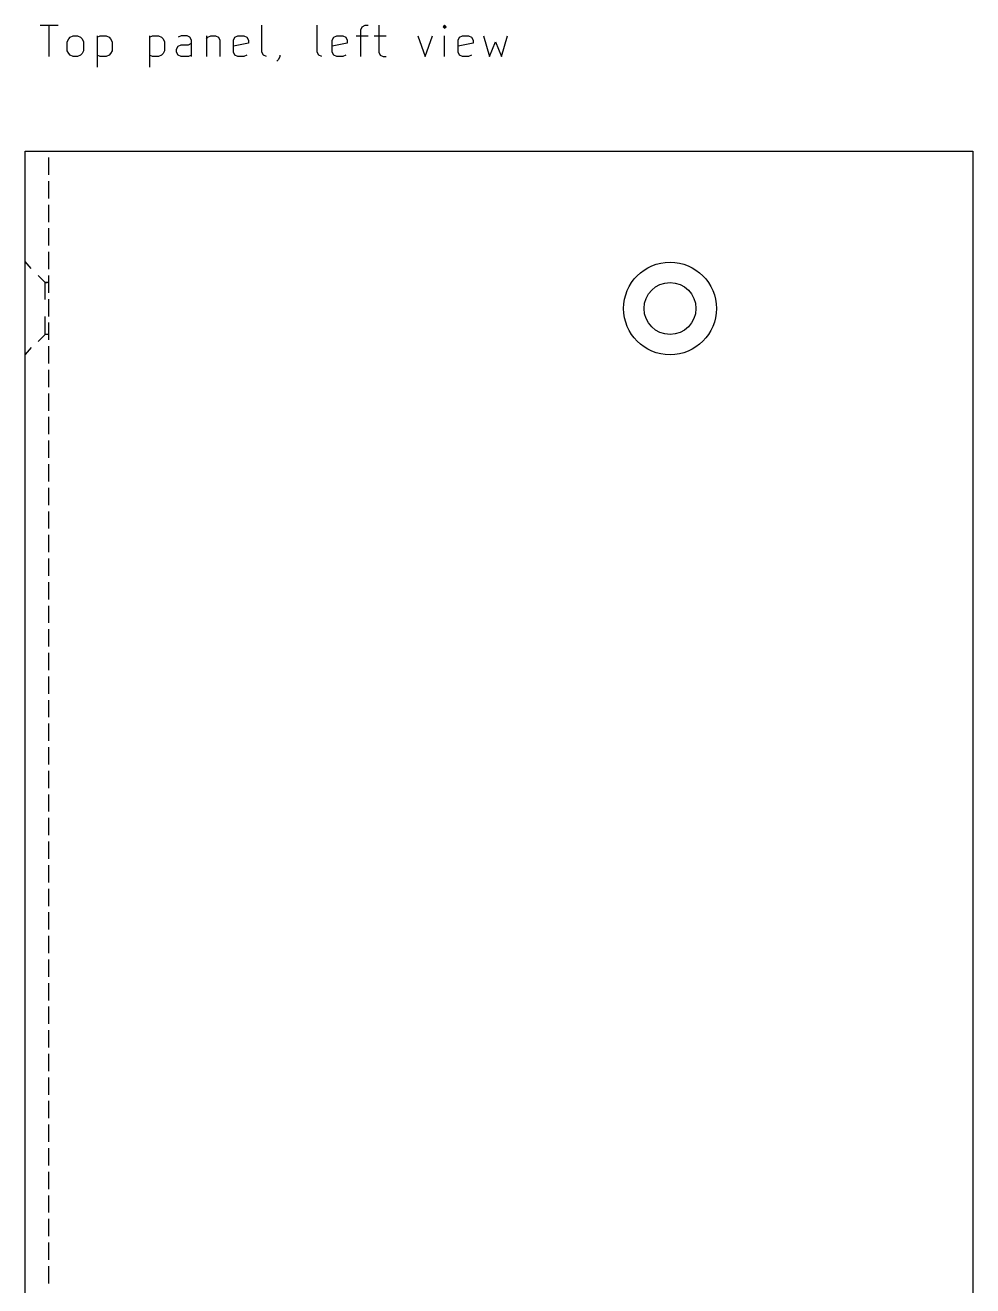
# Model space of a CAD drawing. Extents: x 24 to 486, y -395 to -55.
# Drawn here: x 24.5 to 84.8, y -227 to -146.8 of the extents above; entities that cross this region are included whole.
import ezdxf

# ---------------------------------------------------------------- set-up
doc = ezdxf.new("R2010")
doc.units = 0
doc.layers.add('BLACK', color=7, linetype='CONTINUOUS')

msp = doc.modelspace()

# ---------------------------------------------------------------- linework, layer by layer
at = {"layer": 'BLACK', "linetype": 'CONTINUOUS'}
for p, q in [((25.453633, -146.784438), (26.59649, -146.784438)), ((26.025061, -148.784438), (26.025061, -146.784438)), ((27.358395, -147.546342), (27.548871, -147.451104)), ((27.548871, -147.451104), (27.834586, -147.451104)), ((27.834586, -147.451104), (28.025062, -147.546342)), ((29.072681, -147.451104), (29.072681, -149.451104)), ((29.072681, -147.546342), (29.263157, -147.451104)), ((29.263157, -147.451104), (29.64411, -147.451104)), ((29.64411, -147.451104), (29.834586, -147.546342)), ((32.406015, -147.451104), (32.406015, -149.451104)), ((32.406015, -147.546342), (32.596491, -147.451104)), ((32.596491, -147.451104), (32.977444, -147.451104)), ((32.977444, -147.451104), (33.16792, -147.546342)), ((34.406015, -147.451104), (34.215539, -147.546342)), ((34.786968, -147.451104), (34.406015, -147.451104)), ((34.977444, -147.546342), (34.786968, -147.451104)), ((36.025063, -147.451104), (36.025063, -148.784438)), ((36.120301, -147.546342), (36.310777, -147.451104)), ((36.310777, -147.451104), (36.596492, -147.451104)), ((36.596492, -147.451104), (36.786968, -147.546342)), ((37.834587, -147.546342), (38.025063, -147.451104)), ((38.025063, -147.451104), (38.406016, -147.451104)), ((38.406016, -147.451104), (38.596492, -147.546342)), ((39.548873, -148.498723), (39.548873, -146.784438)), ((43.072683, -148.498723), (43.072683, -146.784438)), ((44.120302, -147.546342), (44.310778, -147.451104)), ((44.310778, -147.451104), (44.691731, -147.451104)), ((44.691731, -147.451104), (44.882207, -147.546342)), ((45.548874, -147.451104), (46.310778, -147.451104)), ((45.834588, -147.070152), (45.929826, -146.879676)), ((45.834588, -148.784438), (45.834588, -147.070152)), ((45.929826, -146.879676), (46.120302, -146.784438)), ((46.120302, -146.784438), (46.310778, -146.784438)), ((46.691731, -147.451104), (47.453635, -147.451104)), ((46.977445, -146.784438), (46.977445, -148.498723)), ((49.453636, -147.451104), (49.929826, -148.784438)), ((49.929826, -148.784438), (50.406017, -147.451104)), ((51.167922, -146.784438), (51.072684, -146.879676)), ((51.072684, -146.879676), (51.167922, -146.974914)), ((51.26316, -146.879676), (51.167922, -146.784438)), ((51.167922, -146.784438), (51.167922, -146.974914)), ((51.167922, -146.974914), (51.26316, -146.879676)), ((51.167922, -148.784438), (51.167922, -147.451104)), ((52.120303, -147.546342), (52.310779, -147.451104)), ((52.310779, -147.451104), (52.691732, -147.451104)), ((52.691732, -147.451104), (52.882208, -147.546342)), ((53.644113, -147.451104), (54.025065, -148.784438)), ((54.78697, -148.784438), (55.167922, -147.451104)), ((27.167919, -147.832057), (27.263157, -147.64158)), ((27.167919, -148.403485), (27.167919, -147.832057)), ((27.263157, -147.64158), (27.358395, -147.546342)), ((28.025062, -147.546342), (28.1203, -147.64158)), ((28.1203, -147.64158), (28.215538, -147.832057)), ((28.215538, -147.832057), (28.215538, -148.403485)), ((29.834586, -147.546342), (29.929824, -147.64158)), ((29.929824, -147.64158), (30.025062, -147.832057)), ((30.025062, -147.832057), (30.025062, -148.403485)), ((33.16792, -147.546342), (33.263158, -147.64158)), ((33.263158, -147.64158), (33.358396, -147.832057)), ((33.358396, -147.832057), (33.358396, -148.403485)), ((34.120301, -148.308247), (34.215539, -148.117771)), ((34.120301, -148.498723), (34.120301, -148.308247)), ((34.215539, -148.117771), (34.406015, -148.022533)), ((34.406015, -148.022533), (34.882206, -148.022533)), ((34.882206, -148.022533), (35.072682, -147.927295)), ((35.072682, -147.736819), (34.977444, -147.546342)), ((35.072682, -148.784438), (35.072682, -147.736819)), ((36.025063, -147.64158), (36.120301, -147.546342)), ((36.786968, -147.546342), (36.882206, -147.736819)), ((36.882206, -147.736819), (36.882206, -148.784438)), ((37.739349, -147.736819), (37.834587, -147.546342)), ((37.739349, -148.498723), (37.739349, -147.736819)), ((38.69173, -147.927295), (37.739349, -148.117771)), ((38.596492, -147.546342), (38.69173, -147.736819)), ((38.69173, -147.736819), (38.69173, -147.927295)), ((44.025064, -147.736819), (44.120302, -147.546342)), ((44.025064, -148.498723), (44.025064, -147.736819)), ((44.977445, -147.927295), (44.025064, -148.117771)), ((44.882207, -147.546342), (44.977445, -147.736819)), ((44.977445, -147.736819), (44.977445, -147.927295)), ((52.025065, -147.736819), (52.120303, -147.546342)), ((52.025065, -148.498723), (52.025065, -147.736819)), ((52.977446, -147.927295), (52.025065, -148.117771)), ((52.882208, -147.546342), (52.977446, -147.736819)), ((52.977446, -147.736819), (52.977446, -147.927295)), ((54.025065, -148.784438), (54.406018, -147.832057)), ((54.406018, -147.832057), (54.78697, -148.784438)), ((27.263157, -148.593961), (27.167919, -148.403485)), ((27.358395, -148.6892), (27.263157, -148.593961)), ((27.548871, -148.784438), (27.358395, -148.6892)), ((27.834586, -148.784438), (27.548871, -148.784438)), ((28.025062, -148.6892), (27.834586, -148.784438)), ((28.1203, -148.593961), (28.025062, -148.6892)), ((28.215538, -148.403485), (28.1203, -148.593961)), ((29.263157, -148.784438), (29.072681, -148.6892)), ((29.64411, -148.784438), (29.263157, -148.784438)), ((29.834586, -148.6892), (29.64411, -148.784438)), ((29.929824, -148.593961), (29.834586, -148.6892)), ((30.025062, -148.403485), (29.929824, -148.593961)), ((32.596491, -148.784438), (32.406015, -148.6892)), ((32.977444, -148.784438), (32.596491, -148.784438)), ((33.16792, -148.6892), (32.977444, -148.784438)), ((33.263158, -148.593961), (33.16792, -148.6892)), ((33.358396, -148.403485), (33.263158, -148.593961)), ((34.215539, -148.6892), (34.120301, -148.498723)), ((34.406015, -148.784438), (34.215539, -148.6892)), ((34.882206, -148.784438), (34.406015, -148.784438)), ((35.072682, -148.6892), (34.882206, -148.784438)), ((37.834587, -148.6892), (37.739349, -148.498723)), ((38.025063, -148.784438), (37.834587, -148.6892)), ((38.406016, -148.784438), (38.025063, -148.784438)), ((38.596492, -148.6892), (38.406016, -148.784438)), ((39.644111, -148.6892), (39.548873, -148.498723)), ((39.834587, -148.784438), (39.644111, -148.6892)), ((40.596492, -148.974914), (40.501254, -149.070152)), ((40.69173, -148.784438), (40.596492, -148.974914)), ((40.69173, -148.6892), (40.69173, -148.784438)), ((43.167921, -148.6892), (43.072683, -148.498723)), ((43.358397, -148.784438), (43.167921, -148.6892)), ((44.120302, -148.6892), (44.025064, -148.498723)), ((44.310778, -148.784438), (44.120302, -148.6892)), ((44.691731, -148.784438), (44.310778, -148.784438)), ((44.882207, -148.6892), (44.691731, -148.784438)), ((46.977445, -148.498723), (47.072683, -148.6892)), ((47.072683, -148.6892), (47.263159, -148.784438)), ((47.263159, -148.784438), (47.453635, -148.784438)), ((52.120303, -148.6892), (52.025065, -148.498723)), ((52.310779, -148.784438), (52.120303, -148.6892)), ((52.691732, -148.784438), (52.310779, -148.784438)), ((52.882208, -148.6892), (52.691732, -148.784438)), ((24.5, -154.8), (84.75, -154.8)), ((24.5, -394.8), (24.5, -154.8)), ((26, -156.3), (26, -155.2)), ((84.75, -154.8), (84.75, -394.8)), ((26, -157.8), (26, -156.7)), ((26, -159.3), (26, -158.2)), ((26, -160.8), (26, -159.7)), ((24.880999, -162.263303), (24.5, -161.818804)), ((26, -162.3), (26, -161.2)), ((25.769998, -163.152302), (25.325499, -162.707803)), ((26, -163.8), (26, -162.7)), ((25.769998, -164.231801), (25.769998, -163.152302)), ((25.833498, -163.152302), (25.769998, -163.152302)), ((25.769998, -163.152302), (25.896998, -163.152302)), ((25.896998, -163.152302), (25.833498, -163.152302)), ((25.960498, -163.152302), (25.896998, -163.152302)), ((26, -165.3), (26, -164.2)), ((25.769998, -166.454298), (25.769998, -165.311299)), ((26, -166.8), (26, -165.7)), ((25.769998, -166.454298), (25.325499, -166.898797)), ((25.833498, -166.454298), (25.769998, -166.454298)), ((25.896998, -166.454298), (25.833498, -166.454298)), ((25.960498, -166.454298), (25.896998, -166.454298)), ((24.880999, -167.279797), (24.5, -167.724296)), ((26, -168.3), (26, -167.2)), ((26, -169.8), (26, -168.7)), ((26, -171.3), (26, -170.2)), ((26, -172.8), (26, -171.7)), ((26, -174.3), (26, -173.2)), ((26, -175.8), (26, -174.7)), ((26, -177.3), (26, -176.2)), ((26, -178.8), (26, -177.7)), ((26, -180.3), (26, -179.2)), ((26, -181.8), (26, -180.7)), ((26, -183.3), (26, -182.2)), ((26, -184.8), (26, -183.7)), ((26, -186.3), (26, -185.2)), ((26, -187.8), (26, -186.7)), ((26, -189.3), (26, -188.2)), ((26, -190.8), (26, -189.7)), ((26, -192.3), (26, -191.2)), ((26, -193.8), (26, -192.7)), ((26, -195.3), (26, -194.2)), ((26, -196.8), (26, -195.7)), ((26, -198.3), (26, -197.2)), ((26, -199.8), (26, -198.7)), ((26, -201.3), (26, -200.2)), ((26, -202.8), (26, -201.7)), ((26, -204.3), (26, -203.2)), ((26, -205.8), (26, -204.7)), ((26, -207.3), (26, -206.2)), ((26, -208.8), (26, -207.7)), ((26, -210.3), (26, -209.2)), ((26, -211.8), (26, -210.7)), ((26, -213.3), (26, -212.2)), ((26, -214.8), (26, -213.7)), ((26, -216.3), (26, -215.2)), ((26, -217.8), (26, -216.7)), ((26, -219.3), (26, -218.2)), ((26, -220.8), (26, -219.7)), ((26, -222.3), (26, -221.2)), ((26, -223.8), (26, -222.7)), ((26, -225.3), (26, -224.2)), ((26, -226.8), (26, -225.7))]:
    msp.add_line(p, q, dxfattribs=at)
at = {"layer": 'BLACK'}
for radius in [2.95, 1.65]:
    msp.add_circle((65.5, -164.8), radius, dxfattribs=at)

doc.saveas('drawing.dxf')
